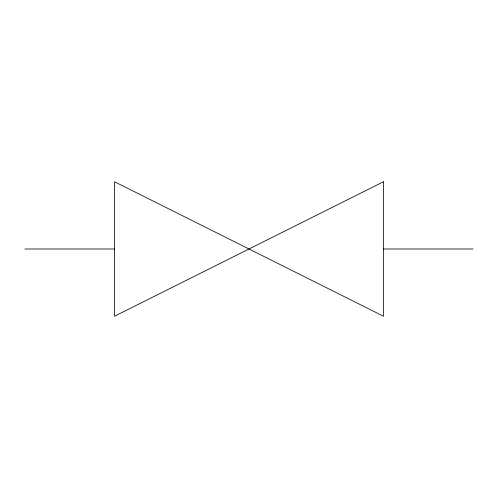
<?xml version="1.0" encoding="UTF-8"?>
<svg xmlns="http://www.w3.org/2000/svg" width="498" height="498" viewBox="0 0 498 498"><rect width="100%" height="100%" fill="white"/><g stroke="black" fill="none" stroke-linecap="round" stroke-linejoin="round"><path stroke-width="0.75" d="M24.9 249L114.54 249M383.46 249L473.1 249M383.46 181.77L114.54 316.23L114.54 181.77L383.46 316.23L383.46 181.77"/></g></svg>
